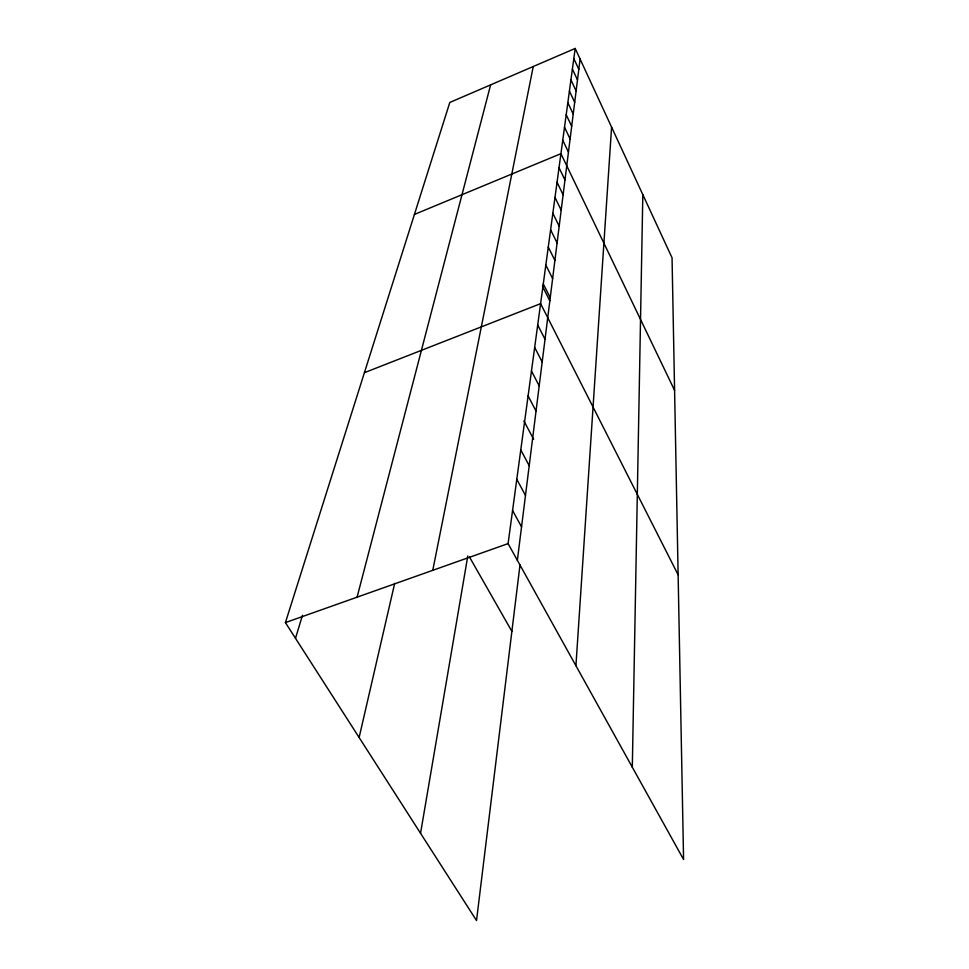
<?xml version="1.0" encoding="UTF-8"?>
<svg xmlns="http://www.w3.org/2000/svg" width="969" height="969" viewBox="0 0 969 969"><rect width="100%" height="100%" fill="white"/><g stroke="black" fill="none" stroke-linecap="round" stroke-linejoin="round"><path stroke-width="1.45" d="M632.309 767.218L642.822 194.648M575.925 665.715L611.584 127.121M520.002 564.927L476.518 920.55L285.419 622.595L449.81 102.448L575.186 48.45L672.05 257.815L683.581 859.503L508.083 543.609L575.186 48.45M517.361 560.312L580.104 59.061M420.546 833.279L467.797 555.988M432.768 570.317L533.253 66.51M359.124 737.518L394.686 583.362M357.089 597.17L490.617 84.872M295.497 638.305L302.473 615.279M414.417 214.428L560.93 153.671L674.581 390.362M364.405 372.677L540.605 303.648L678.118 574.811M285.419 622.595L508.083 543.609M469.541 557.102L511.874 631.376M512.565 510.493L521.552 526.87M516.792 479.328L525.489 495.389M520.777 449.943L529.207 465.677M523.902 420.946L533.653 439.32M528.093 395.921L536.039 411.062M531.472 371.03L539.2 385.892M534.67 347.423L542.18 362.006M537.71 324.99L545.026 339.307M542.434 286.218L549.798 300.826M543.282 283.917L550.235 297.713M545.838 265.058L552.621 278.636M548.272 247.047L554.898 260.382M550.61 229.798L557.09 242.916M552.851 213.289L559.186 226.189M554.995 197.458L561.184 210.152M557.054 182.269L563.11 194.769M559.028 167.685L564.963 179.98M562.759 140.202L568.452 152.109M564.515 127.218L570.099 138.955M566.211 114.73L571.686 126.285M567.846 102.678L573.212 114.076M569.421 91.062L574.69 102.29M570.935 79.858L576.107 90.916M572.4 69.029L577.488 79.93M573.818 58.564L578.808 69.32"/></g></svg>
